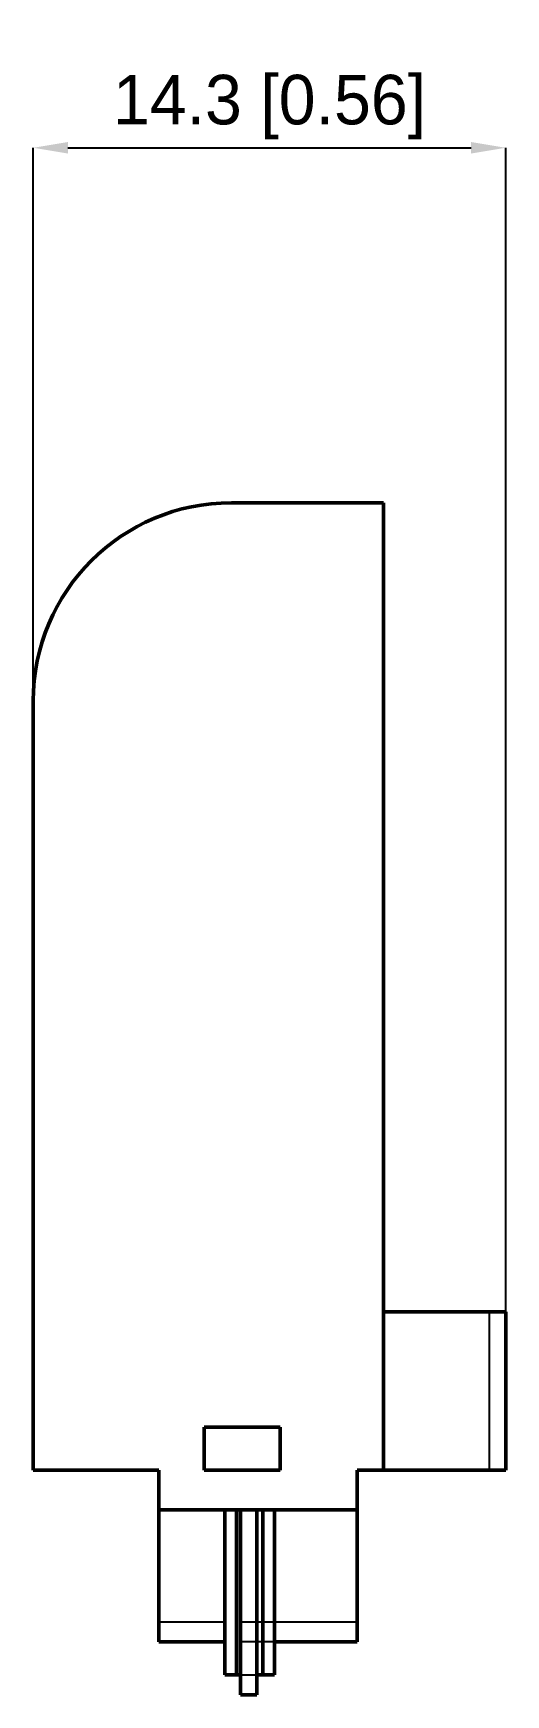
# Model space of a CAD drawing. Header units: millimetres. Extents: x -10.6 to 3.7, y -5.6 to 44.7.
import ezdxf

# ---------------------------------------------------------------- set-up
doc = ezdxf.new("R2010")
doc.units = ezdxf.units.MM
doc.linetypes.add('Dashed', pattern=[2, 1, -1])
for name, color, linetype, lineweight in [('AM_0', 7, 'Continuous', 50), ('AM_4', 3, 'Continuous', 25), ('AM_5', 3, 'Continuous', 25), ('AM_9', 6, 'Dashed', 25)]:
    doc.layers.add(name, color=color, linetype=linetype, lineweight=lineweight)
doc.dimstyles.new('ISO-25', dxfattribs={"dimtxt": 2.5, "dimasz": 2.5, "dimexe": 1.25, "dimexo": 0.625, "dimtad": 1, "dimtxsty": 'Standard', "dimcen": 2.5, "dimadec": 0, "dimazin": 0, "dimtfac": 1, "dimtmove": 0, "dimatfit": 3, "dimfxl": 1, "dimarcsym": 0})

# ---------------------------------------------------------------- blocks, each defined once
blk = doc.blocks.new('*D1')
at = {"layer": 'AM_5', "color": 0, "lineweight": -2}
for p, q in [((-10.6, 1.2), (-10.6, 41.25)), ((-9.55, 41.25), (2.65, 41.25)), ((3.7, 1.2), (3.7, 41.25))]:
    blk.add_line(p, q, dxfattribs=at)
at = {"layer": 'AM_5', "color": 0}
for points in [[(-9.55, 41.425), (-9.55, 41.075), (-10.6, 41.25)], [(2.65, 41.075), (2.65, 41.425), (3.7, 41.25)]]:
    blk.add_solid(points, dxfattribs=at)
at = {"layer": 'Defpoints', "color": 0}
for p in [(3.7, 41.25), (-10.6, 1.2), (3.7, 1.2)]:
    blk.add_point(p, dxfattribs=at)
at = {"layer": 'AM_5', "color": 0, "insert": (-3.45, 42.483), "char_height": 1.5, "attachment_point": 5}
blk.add_mtext('14.3 [0.56]', dxfattribs=at)

msp = doc.modelspace()

# ---------------------------------------------------------------- linework, layer by layer
at = {"layer": 'AM_0'}
for p, q in [((0, 30.5), (-4.6, 30.5)), ((0, 1.2), (0, 30.5)), ((-10.6, 24.5), (-10.6, 1.2)), ((0, 6), (3.7, 6)), ((3.7, 6), (3.7, 1.2)), ((-5.43, 2.5), (-5.43, 1.2)), ((-3.13, 2.5), (-5.43, 2.5)), ((-3.13, 1.2), (-3.13, 2.5)), ((-10.6, 1.2), (-6.8, 1.2)), ((-6.8, 1.2), (-6.8, -4)), ((-5.43, 1.2), (-3.13, 1.2)), ((-0.8, -4), (-0.8, 1.2)), ((-0.8, 1.2), (3.7, 1.2)), ((-6.8, 0), (-0.8, 0)), ((-4.8, -5), (-4.8, 0)), ((-4.45, -5), (-4.45, 0)), ((-4.33, -5.6), (-4.33, 0)), ((-3.83, -5.6), (-3.83, 0)), ((-3.65, -5), (-3.65, 0)), ((-3.3, -5), (-3.3, 0)), ((-4.8, -4), (-6.8, -4)), ((-0.8, -4), (-3.3, -4)), ((-4.8, -5), (-4.33, -5)), ((-3.83, -5), (-3.3, -5)), ((-4.33, -5.6), (-3.83, -5.6))]:
    msp.add_line(p, q, dxfattribs=at)
msp.add_arc((-4.6, 24.5), 6, 90, 180, dxfattribs=at)
at = {"layer": 'AM_4'}
for p, q in [((3.2, 6), (3.2, 1.2)), ((-4.8, -3.4), (-6.8, -3.4)), ((-0.8, -3.4), (-3.3, -3.4))]:
    msp.add_line(p, q, dxfattribs=at)
at = {"layer": 'AM_9'}
for p, q in [((-3.3, -3.4), (-4.8, -3.4)), ((-3.3, -4), (-4.8, -4)), ((-4.33, -5), (-3.83, -5))]:
    msp.add_line(p, q, dxfattribs=at)

# ---------------------------------------------------------------- dimensions: what is measured, and where the dimension line sits
at = {"layer": 'AM_5'}
dim = msp.add_linear_dim(base=(3.7, 41.25), p1=(-10.6, 1.2), p2=(3.7, 1.2), text='14.3 [0.56]', dimstyle='ISO-25', override={"dimtxt": 1.5, "dimasz": 1.05, "dimexe": 0, "dimexo": 0, "dimgap": 0.45}, dxfattribs=at)
dim.commit()
dim.dimension.update_dxf_attribs({"geometry": '*D1', "text_midpoint": (-3.45, 41.25), "dimtype": 160})

doc.saveas('drawing.dxf')
